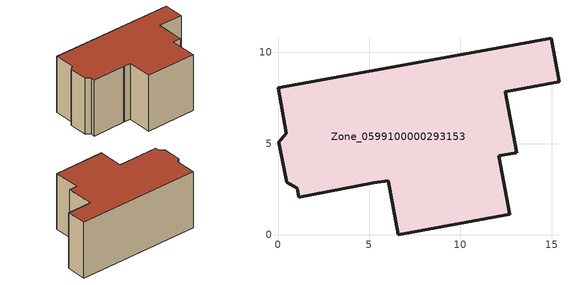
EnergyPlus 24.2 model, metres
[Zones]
Zone_0599100000293153
 floor ground (C_G): 0.04,5.08 0.45,5.56 0,8.07 14.97,10.77 15.4,8.38 12.46,7.85 13.08,4.5 12.11,4.32 12.7,1.12 6.58,0 6.03,2.96 5.24,2.84 5.11,2.82 1.13,2.05 1.05,2.55 0.48,2.87 z0
 wall outside (C_F): 0.45,5.56 0.04,5.08 0.48,2.87 1.05,2.55 1.13,2.05 5.11,2.82 5.24,2.84 6.03,2.96 6.58,0 12.7,1.12 12.11,4.32 13.08,4.5 12.46,7.85 15.4,8.38 14.97,10.77 0,8.07 0.45,5.56 z0:7.02
 roof outside (C_R): 1.13,2.05 5.11,2.82 5.24,2.84 6.03,2.96 6.58,0 12.7,1.12 12.11,4.32 13.08,4.5 12.46,7.85 15.4,8.38 14.97,10.77 0,8.07 0.45,5.56 0.04,5.08 0.48,2.87 1.05,2.55 z7.02
[BUILDING]
Pand.0599100000293153: North Axis=0; Terrain=City; Loads Convergence Tolerance Value=0.04; Temperature Convergence Tolerance Value=0.4; Solar Distribution=FullExterior; Maximum Number of Warmup Days=25; Minimum Number of Warmup Days=1
[Site:Location]
Rotterdam.The.Hague.AP_ZH_NLD Design_Conditions: Latitude=51.96; Longitude=4.45; Time Zone=1; Elevation=-4.5
[SITE:GROUNDTEMPERATURE:BUILDINGSURFACE]
18, 18, 18, 18, 18, 18, 18, 18, 18, 18, 18, 18
[MATERIAL] Thermal Absorptance=0.9; Solar Absorptance=0.7; Visible Absorptance=0.7
Name | Roughness | Thickness | Conductivity | Density | Specific Heat
G.TC.1946 | MediumSmooth | 0.15 | 1 | 540 | 1210
F.TC.1946 | Rough | 0.3 | 0.857143 | 1920 | 840
R.TC.1946 | MediumRough | 0.2 | 0.909091 | 1500 | 1000
[CONSTRUCTION]
C_G: G.TC.1946
C_F: F.TC.1946
C_R: R.TC.1946
[ZONE]
Zone_0599100000293153: Type=1; Multiplier=1; Ceiling Height=Autocalculate; Volume=Autocalculate; Floor Area=autocalculate; Part of Total Floor Area=Yes
[ZONEINFILTRATION:DESIGNFLOWRATE]
Infil_Zone_0599100000293153: Zone or ZoneList or Space or SpaceList=Zone_0599100000293153; Schedule=AlwaysOn; Design Flow Rate Calculation Method=Flow/Area; Flow Rate per Floor Area=0.003; Constant Term Coefficient=1; Temperature Term Coefficient=0; Velocity Term Coefficient=0; Velocity Squared Term Coefficient=0
[HVACTEMPLATE:ZONE:IDEALLOADSAIRSYSTEM]
Zone_0599100000293153: Maximum Heating Supply Air Temperature=50; Minimum Cooling Supply Air Temperature=13; Maximum Heating Supply Air Humidity Ratio=0.0156; Minimum Cooling Supply Air Humidity Ratio=0.0077; Heating Limit=NoLimit; Cooling Limit=NoLimit; Dehumidification Control Type=ConstantSensibleHeatRatio; Cooling Sensible Heat Ratio=0.7; Dehumidification Setpoint=60; Humidification Control Type=None; Humidification Setpoint=30; Outdoor Air Method=None; Outdoor Air Flow Rate per Person=0.00944; Outdoor Air Flow Rate per Zone Floor Area=0; Outdoor Air Flow Rate per Zone=0; Demand Controlled Ventilation Type=None; Outdoor Air Economizer Type=NoEconomizer; Heat Recovery Type=None; Sensible Heat Recovery Effectiveness=0.7; Latent Heat Recovery Effectiveness=0.65
[ZONECONTROL:THERMOSTAT]
ThermostatControl_Zone_0599100000293153: Zone or ZoneList=Zone_0599100000293153; Control Type Schedule=DualSetpointControlType; Control 1=Thermostat_Zone_0599100000293153; Temperature Difference Between Cutout And Setpoint=0
[THERMOSTATSETPOINT:DUALSETPOINT]
Thermostat_Zone_0599100000293153: Heating Setpoint Temperature Schedule=HeatingSetpoint_Zone_0599100000293153; Cooling Setpoint Temperature Schedule=CoolingSetpoint_Zone_0599100000293153
[SCHEDULE:COMPACT]
HeatingSetpoint_Zone_0599100000293153: Through: 12/31, For: AllDays, Until: 24:00, 21
CoolingSetpoint_Zone_0599100000293153: Through: 12/31, For: AllDays, Until: 24:00, 24
DualSetpointControlType: Through: 12/31, For: AllDays, Until: 24:00, 4
AlwaysOn: Through: 12/31, For: AllDays, Until: 24:00, 1
